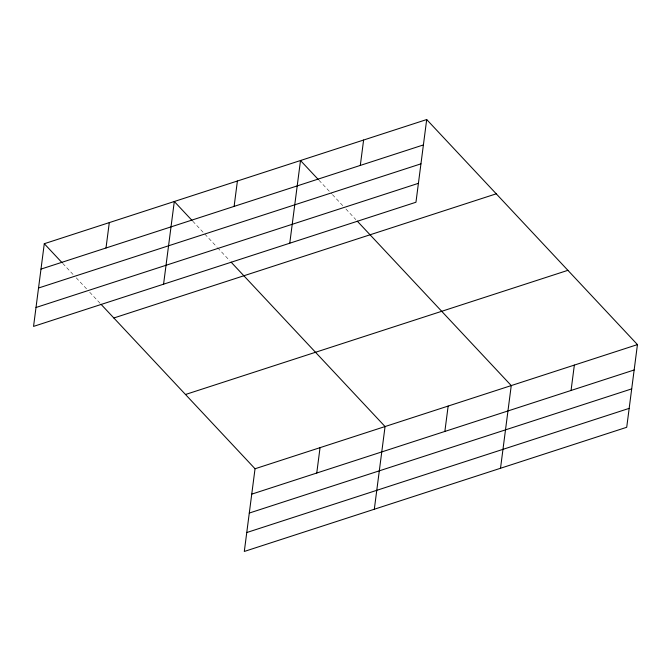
<?xml version="1.0" encoding="UTF-8"?>
<svg xmlns="http://www.w3.org/2000/svg" width="671" height="671" viewBox="0 0 671 671"><rect width="100%" height="100%" fill="white"/><g stroke="black" fill="none" stroke-linecap="round" stroke-linejoin="round"><path stroke-width="0.5" stroke-dasharray="3.35 2.52" d="M318.96 180.231L331.734 193.869M332.439 194.624L343.082 205.997M345.926 209.025L355.856 219.635M192.762 221.204L216.892 246.97M217.597 247.725L229.667 260.608M62.738 263.418L73.382 274.791M76.226 277.819L86.869 289.184M89.704 292.22L100.356 303.586"/><path stroke-width="1.01" d="M44.286 243.716L33.55 326.4L415.961 202.239L426.697 119.547L44.286 243.716L62.034 262.663M106.001 247.985L109.298 222.613M163.573 284.185L174.309 201.501L192.049 220.449M234.112 206.391L237.408 181.011M101.061 304.34L255.039 468.761L244.303 551.453L626.714 427.284L637.45 344.6L426.697 119.547M289.763 243.212L300.507 160.528L318.247 179.467M316.754 473.038L320.05 447.658M360.31 165.418L363.607 140.038M374.317 509.23L385.062 426.546L231.084 262.126M444.856 431.436L448.153 406.064M500.516 468.257L511.252 385.573L357.282 221.153M571.055 390.463L574.351 365.083M40.99 269.096L423.401 144.928M38.541 288.01L420.952 163.841M36.008 307.494L418.419 183.326M113.835 317.987L496.246 193.818M185.49 394.498L567.901 270.329M255.039 468.761L637.45 344.6M251.742 494.141L634.154 369.981M249.285 513.055L631.696 388.886M246.752 532.539L629.163 408.371"/></g></svg>
